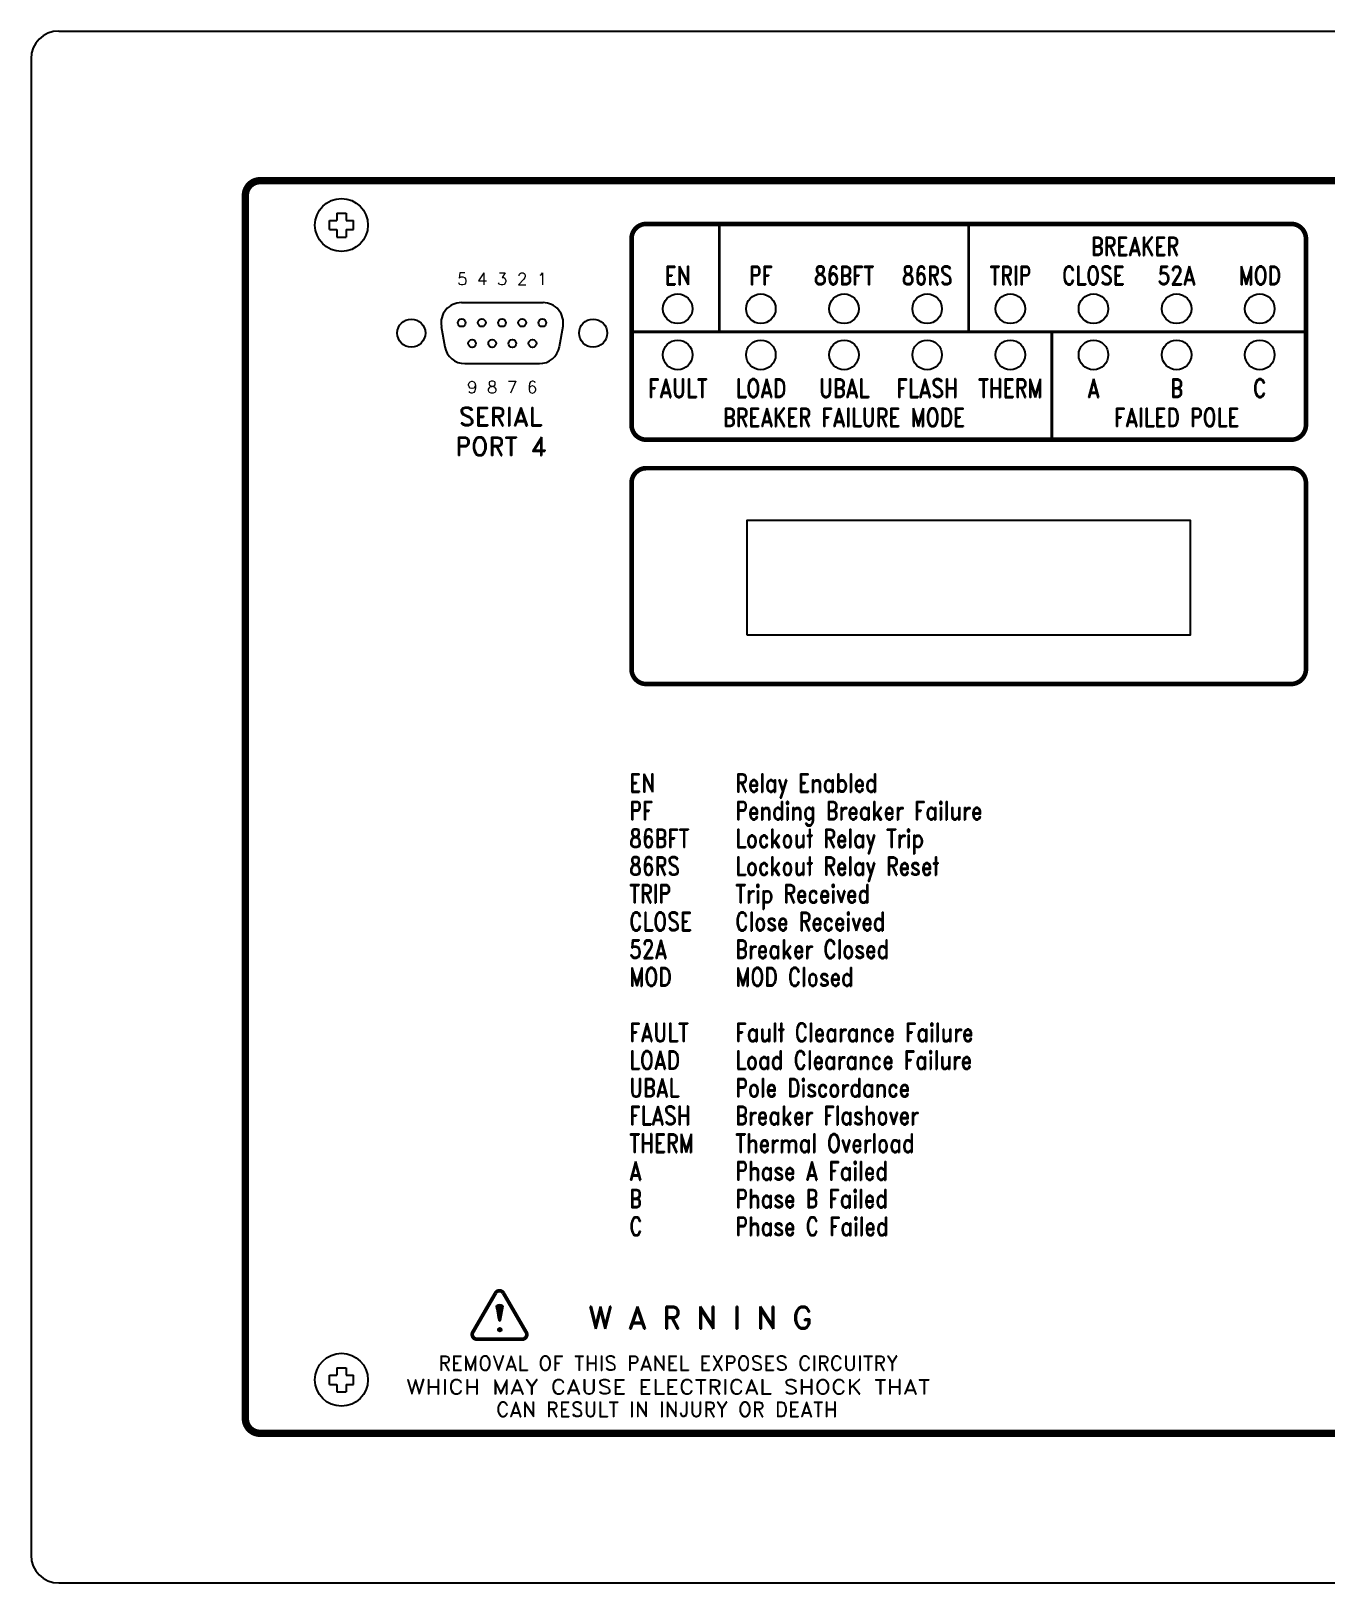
# Model space of a CAD drawing. Extents: x 1.9 to 21.6, y 4.1 to 12.9.
# Drawn here: x 1.85 to 8.86, y 4.52 to 12.92 of the extents above; entities that cross this region are included whole.
import ezdxf
from ezdxf.enums import TextEntityAlignment as Align

# ---------------------------------------------------------------- set-up
doc = ezdxf.new("R2010")
doc.units = 0
doc.header["$MEASUREMENT"] = 0
doc.layers.get('0').update_dxf_attribs({"linetype": 'CONTINUOUS'})
doc.styles.add('ROMAND', font='ROMAND', dxfattribs={"width": 0.875})
doc.styles.add('ROMANS', font='ROMANS')

msp = doc.modelspace()

# ---------------------------------------------------------------- linework, layer by layer
for p, q in [((2, 12.917), (21.5, 12.917)), ((1.85, 12.767), (1.85, 4.667)), ((2, 4.517), (21.5, 4.517))]:
    msp.add_line(p, q)
at = {"linetype": 'CONTINUOUS'}
for p, q in [((3.505, 11.9321), (3.555, 11.9321)), ((3.505, 11.9321), (3.505, 11.892)), ((3.555, 11.9321), (3.555, 11.892)), ((3.4649, 11.892), (3.505, 11.892)), ((3.4649, 11.842), (3.4649, 11.892)), ((3.555, 11.892), (3.5951, 11.892)), ((3.5951, 11.842), (3.5951, 11.892)), ((3.4649, 11.842), (3.505, 11.842)), ((3.505, 11.842), (3.505, 11.8019)), ((3.505, 11.8019), (3.555, 11.8019)), ((3.555, 11.842), (3.5951, 11.842)), ((3.555, 11.842), (3.555, 11.8019)), ((4.3692, 6.0156), (4.3827, 5.9385)), ((4.37, 6.0106), (4.37, 6.0174)), ((4.3707, 6.007), (4.3707, 6.0178)), ((4.3717, 6.0014), (4.3717, 6.0184)), ((4.3727, 5.9957), (4.3727, 6.0189)), ((4.3737, 5.99), (4.3737, 6.0193)), ((4.3747, 5.9844), (4.3747, 6.0197)), ((4.3757, 5.9787), (4.3757, 6.0201)), ((4.3767, 5.973), (4.3767, 6.0204)), ((4.3777, 5.9673), (4.3777, 6.0207)), ((4.3787, 5.9617), (4.3787, 6.021)), ((4.3797, 5.956), (4.3797, 6.0212)), ((4.3807, 5.9503), (4.3807, 6.0214)), ((4.3817, 5.9447), (4.3817, 6.0216)), ((4.3827, 5.939), (4.3827, 6.0218)), ((4.3837, 5.9373), (4.3837, 6.0219)), ((4.3847, 5.9368), (4.3847, 6.0219)), ((4.3857, 5.9366), (4.3857, 6.0219)), ((4.3867, 5.9366), (4.3867, 6.0219)), ((4.3877, 5.9369), (4.3877, 6.0219)), ((4.3887, 5.9374), (4.3887, 6.0218)), ((4.403, 6.0156), (4.3893, 5.9385)), ((4.3895, 5.9396), (4.3895, 6.0218)), ((4.3907, 5.9461), (4.3907, 6.0216)), ((4.3917, 5.9518), (4.3917, 6.0214)), ((4.3927, 5.9574), (4.3927, 6.0212)), ((4.3937, 5.963), (4.3937, 6.021)), ((4.3947, 5.9687), (4.3947, 6.0208)), ((4.3957, 5.9743), (4.3957, 6.0205)), ((4.3965, 5.9791), (4.3965, 6.0203)), ((4.3977, 5.9856), (4.3977, 6.0198)), ((4.3987, 5.9913), (4.3987, 6.0193)), ((4.3997, 5.9969), (4.3997, 6.0189)), ((4.4007, 6.0026), (4.4007, 6.0186)), ((4.4015, 6.0073), (4.4015, 6.0181)), ((4.4022, 6.0112), (4.4022, 6.0178)), ((4.3787, 5.8833), (4.3787, 5.8923)), ((4.3797, 5.8818), (4.3797, 5.8938)), ((4.3807, 5.8808), (4.3807, 5.8948)), ((4.3817, 5.88), (4.3817, 5.8956)), ((4.3817, 5.88), (4.3817, 5.8955)), ((4.3828, 5.8794), (4.3828, 5.8962)), ((4.3838, 5.8789), (4.3838, 5.8967)), ((4.3848, 5.8786), (4.3848, 5.897)), ((4.3858, 5.8784), (4.3858, 5.8971)), ((4.3868, 5.8783), (4.3868, 5.8972)), ((4.3877, 5.8783), (4.3877, 5.8971)), ((4.3887, 5.8784), (4.3887, 5.8972)), ((4.3897, 5.8787), (4.3897, 5.8969)), ((4.3907, 5.879), (4.3907, 5.8966)), ((4.3917, 5.8795), (4.3917, 5.8961)), ((4.3929, 5.8802), (4.3929, 5.8954)), ((4.3937, 5.881), (4.3937, 5.8946)), ((4.3947, 5.8821), (4.3947, 5.8934)), ((4.3957, 5.8836), (4.3957, 5.892)), ((3.4649, 5.592), (3.4649, 5.642)), ((3.4649, 5.642), (3.505, 5.642)), ((3.505, 5.6821), (3.555, 5.6821)), ((3.505, 5.6821), (3.505, 5.642)), ((3.555, 5.6821), (3.555, 5.642)), ((3.555, 5.642), (3.5951, 5.642)), ((3.5951, 5.592), (3.5951, 5.642)), ((3.4649, 5.592), (3.505, 5.592)), ((3.505, 5.592), (3.505, 5.5519)), ((3.505, 5.5519), (3.555, 5.5519)), ((3.555, 5.592), (3.5951, 5.592)), ((3.555, 5.592), (3.555, 5.5519))]:
    msp.add_line(p, q, dxfattribs=at)
for points, const_width in [([(20.49, 5.407), (20.49, 12.027, 0.414214), (20.41, 12.107), (3.09, 12.107, 0.414214), (3.01, 12.027), (3.01, 5.407, 0.414214), (3.09, 5.327), (20.41, 5.327, 0.414214)], 0.04), ([(5.18, 11.8731), (8.67, 11.8731, -0.414214), (8.75, 11.7931), (8.75, 10.7849, -0.414214), (8.67, 10.7049), (5.18, 10.7049, -0.414214), (5.1, 10.7849), (5.1, 11.7931, -0.414214)], 0.025), ([(5.18, 10.5509), (8.67, 10.5509, -0.414214), (8.75, 10.4709), (8.75, 9.4627, -0.414214), (8.67, 9.3827), (5.18, 9.3827, -0.414214), (5.1, 9.4627), (5.1, 10.4709, -0.414214)], 0.025)]:
    msp.add_lwpolyline(points, format="xyb", close=True, dxfattribs=dict(at, const_width=const_width))
for points, const_width in [([(5.575, 11.289), (5.575, 11.8731)], 0.015), ([(6.925, 11.289), (6.925, 11.8731)], 0.015), ([(5.1, 11.289), (8.75, 11.289)], 0.015), ([(7.375, 11.289), (7.375, 10.7049)], 0.015), ([(4.2408, 5.8739), (4.3636, 6.0855)], 0.02), ([(4.5298, 5.8739), (4.4069, 6.0855)], 0.02), ([(4.2624, 5.8363), (4.5081, 5.8363)], 0.02)]:
    msp.add_lwpolyline(points, dxfattribs=dict(at, const_width=const_width))
for points in [[(4.179, 11.447, 0.466308), (4.0707, 11.3179, 0.466308)], [(4.7293, 11.3179, 0.466308), (4.621, 11.447, 0.466308)], [(4.0897, 11.2079, 0.36397), (4.198, 11.117, 0.36397)], [(4.601, 11.117, 0.36397), (4.7093, 11.2079, 0.36397)]]:
    msp.add_lwpolyline(points, format="xyb")
for points in [[(4.179, 11.447), (4.621, 11.447)], [(4.07, 11.318), (4.09, 11.208)], [(4.729, 11.318), (4.709, 11.208)], [(4.198, 11.117), (4.601, 11.117)]]:
    msp.add_lwpolyline(points)
msp.add_lwpolyline([(5.7249, 9.6481), (8.1249, 9.6481), (8.1249, 10.2681), (5.7249, 10.2681)], close=True)
at = {"linetype": 'CONTINUOUS', "const_width": 0.02}
for points in [[(4.4068, 6.0861, 0.575689), (4.3635, 6.0861, 0.575689)], [(4.2411, 5.8749, 0.563069), (4.2631, 5.8362, 0.563069)], [(4.5081, 5.8363, 0.578182), (4.5298, 5.8738, 0.578182)]]:
    msp.add_lwpolyline(points, format="xyb", dxfattribs=at)
for centre, radius in [((3.53, 11.867), 0.1432), ((5.35, 11.414), 0.08), ((5.8, 11.414), 0.08), ((6.25, 11.414), 0.08), ((6.7, 11.414), 0.08), ((7.15, 11.414), 0.08), ((7.6, 11.414), 0.08), ((8.05, 11.414), 0.08), ((8.5, 11.414), 0.08), ((3.908, 11.282), 0.076), ((4.181, 11.338), 0.021), ((4.29, 11.338), 0.021), ((4.399, 11.338), 0.021), ((4.508, 11.338), 0.021), ((4.617, 11.338), 0.021), ((4.892, 11.282), 0.076), ((4.237, 11.226), 0.021), ((4.346, 11.226), 0.021), ((4.455, 11.226), 0.021), ((4.564, 11.226), 0.021), ((5.35, 11.164), 0.08), ((5.8, 11.164), 0.08), ((6.25, 11.164), 0.08), ((6.7, 11.164), 0.08), ((7.15, 11.164), 0.08), ((7.6, 11.164), 0.08), ((8.05, 11.164), 0.08), ((8.5, 11.164), 0.08), ((3.53, 5.617), 0.1432)]:
    msp.add_circle(centre, radius)
at = {"linetype": 'CONTINUOUS'}
msp.add_circle((4.3872, 5.8878), 0.00949, dxfattribs=at)
for centre, start, end in [((2, 12.767), 90, 180), ((2, 4.667), 180, 270)]:
    msp.add_arc(centre, 0.15, start, end)
for centre, radius, start, end in [((4.3714, 6.0156), 0.00229, 114.49541, 180.06965), ((4.3864, 5.9899), 0.0321, 60.12008, 119.73686), ((4.4012, 6.0162), 0.00185, 340.81126, 53.76366), ((4.3847, 5.939), 0.002, 190.0021, 236.70481), ((4.3861, 5.941), 0.00443, 235.16113, 301.44945), ((4.3874, 5.9389), 0.002, 303.18371, 349.95683)]:
    msp.add_arc(centre, radius, start, end, dxfattribs=at)

# ---------------------------------------------------------------- texts
at = {"linetype": 'CONTINUOUS', "style": 'ROMAND', "width": 0.8}
for s, p in [('BREAKER', (7.825, 11.702)), ('EN', (5.35, 11.544)), ('PF', (5.8, 11.544)), ('86BFT', (6.25, 11.544)), ('86RS', (6.7, 11.544)), ('TRIP', (7.15, 11.544)), ('CLOSE', (7.6, 11.544)), ('52A', (8.05, 11.544)), ('MOD', (8.5, 11.544)), ('FAULT', (5.35, 10.934)), ('LOAD', (5.8, 10.934)), ('UBAL', (6.25, 10.934)), ('FLASH', (6.7, 10.934)), ('THERM', (7.15, 10.934)), ('A', (7.6, 10.934)), ('B', (8.05, 10.934)), ('C', (8.5, 10.934)), ('BREAKER FAILURE MODE', (6.25, 10.776)), ('FAILED POLE', (8.05, 10.776))]:
    msp.add_text(s, height=0.1, dxfattribs=at).set_placement(p, align=Align.CENTER)
at = {"linetype": 'CONTINUOUS'}
for s, height, style, p in [('5', 0.065, 'ROMANS', (4.184, 11.5424)), ('4', 0.065, 'ROMANS', (4.292, 11.5424)), ('3', 0.065, 'ROMANS', (4.4, 11.5424)), ('2', 0.065, 'ROMANS', (4.508, 11.5424)), ('1', 0.065, 'ROMANS', (4.616, 11.5424)), ('9', 0.065, 'ROMANS', (4.238, 10.9567)), ('8', 0.065, 'ROMANS', (4.346, 10.9567)), ('7', 0.065, 'ROMANS', (4.454, 10.9567)), ('6', 0.065, 'ROMANS', (4.562, 10.9567)), ('SERIAL', 0.1, 'ROMAND', (4.3908, 10.7799)), ('PORT 4', 0.1, 'ROMAND', (4.3921, 10.6191)), ('REMOVAL OF THIS PANEL EXPOSES CIRCUITRY', 0.08, 'ROMAND', (5.2984, 5.6669)), ('CAN RESULT IN INJURY OR DEATH', 0.08, 'ROMAND', (5.2909, 5.4168))]:
    msp.add_text(s, height=height, dxfattribs=dict(at, style=style)).set_placement(p, align=Align.CENTER)
at = {"linetype": 'CONTINUOUS', "style": 'ROMAND', "width": 0.8}
for s, p in [('EN', (5.0873, 8.7974)), ('Relay Enabled', (5.6612, 8.7974)), ('PF', (5.0873, 8.6474)), ('Pending Breaker Failure', (5.6612, 8.6474)), ('86BFT', (5.0873, 8.4974)), ('Lockout Relay Trip', (5.6612, 8.4974)), ('86RS', (5.0873, 8.3474)), ('Lockout Relay Reset', (5.6612, 8.3474)), ('TRIP', (5.0873, 8.1974)), ('Trip Received', (5.6612, 8.1974)), ('CLOSE', (5.0873, 8.0474)), ('Close Received', (5.6612, 8.0474)), ('52A', (5.0873, 7.8974)), ('Breaker Closed', (5.6612, 7.8974)), ('MOD', (5.0873, 7.7474)), ('MOD Closed', (5.6612, 7.7474)), ('FAULT', (5.0873, 7.4474)), ('Fault Clearance Failure', (5.6612, 7.4474)), ('LOAD', (5.0873, 7.2974)), ('Load Clearance Failure', (5.6612, 7.2974)), ('UBAL', (5.0873, 7.1474)), ('Pole Discordance', (5.6612, 7.1474)), ('FLASH', (5.0873, 6.9974)), ('Breaker Flashover', (5.6612, 6.9974)), ('THERM', (5.0873, 6.8474)), ('Thermal Overload', (5.6612, 6.8474)), ('A', (5.0873, 6.6974)), ('Phase A Failed', (5.6612, 6.6974)), ('B', (5.0873, 6.5474)), ('Phase B Failed', (5.6612, 6.5474)), ('C', (5.0873, 6.3974)), ('Phase C Failed', (5.6612, 6.3974))]:
    msp.add_text(s, height=0.1, dxfattribs=at).set_placement(p)
at = {"linetype": 'CONTINUOUS', "style": 'ROMAND'}
msp.add_text('W A R N I N G', height=0.12, dxfattribs=at).set_placement((4.8653, 5.893))
at = {"linetype": 'CONTINUOUS', "style": 'ROMAND', "width": 1.020714}
msp.add_text('WHICH MAY CAUSE ELECTRICAL SHOCK THAT', height=0.08, rotation=360, dxfattribs=at).set_placement((3.8789, 5.5388), (6.7174, 5.5388), align=Align.FIT)

doc.saveas('drawing.dxf')
